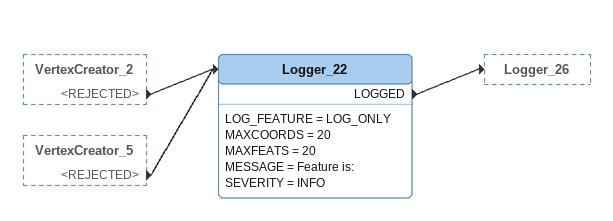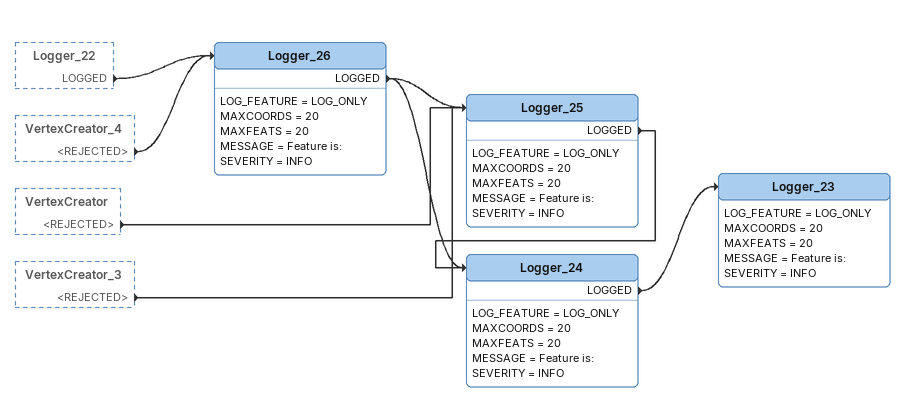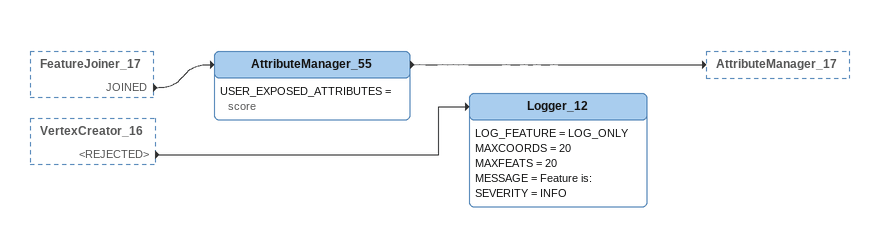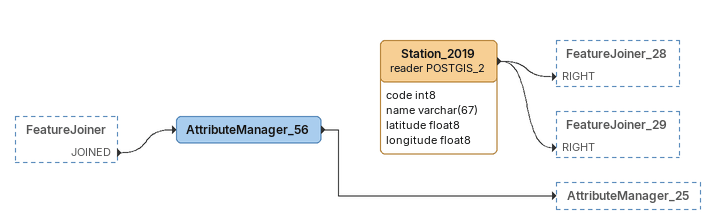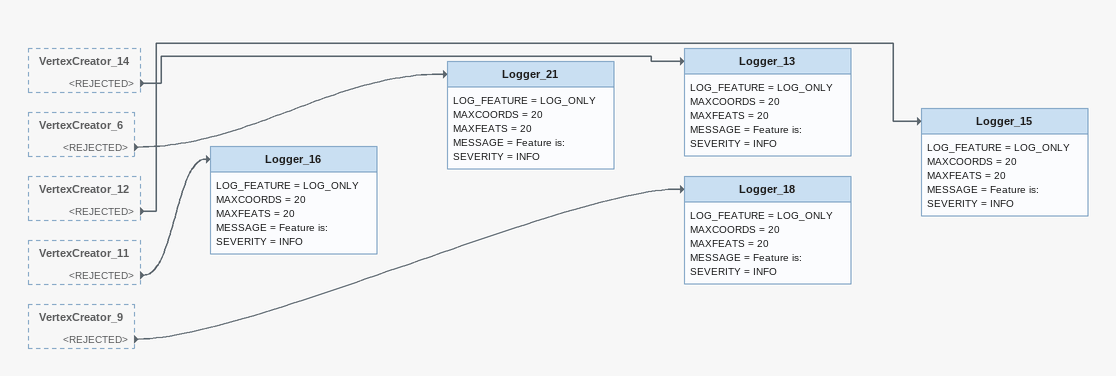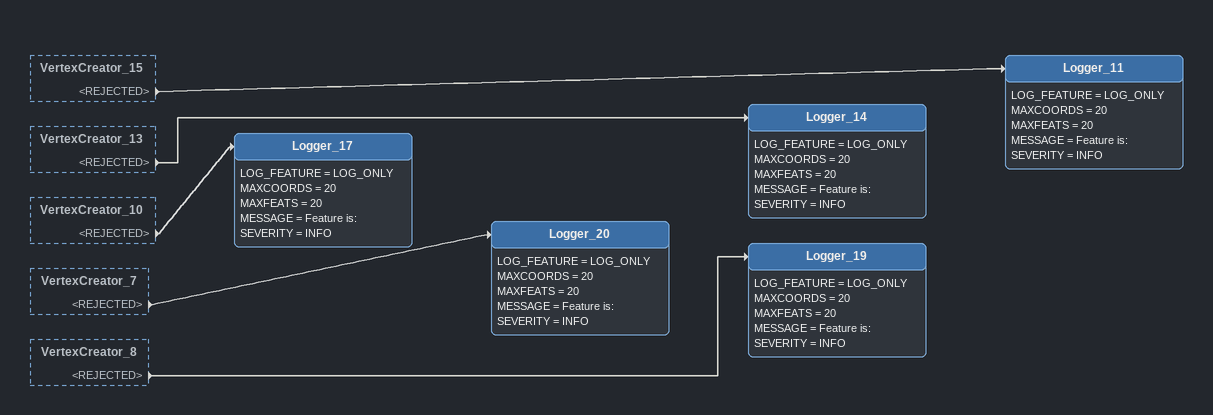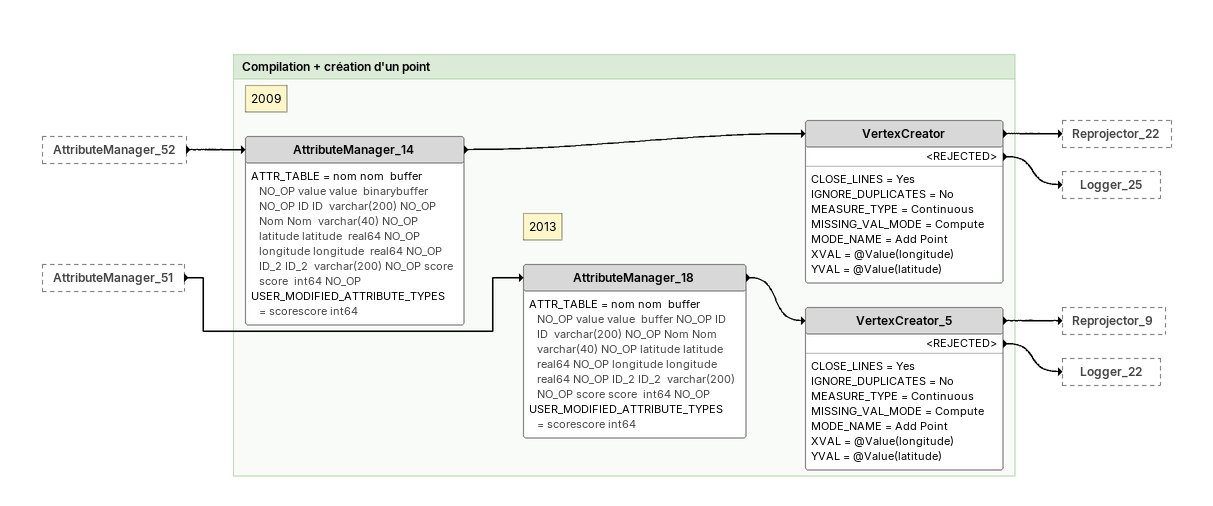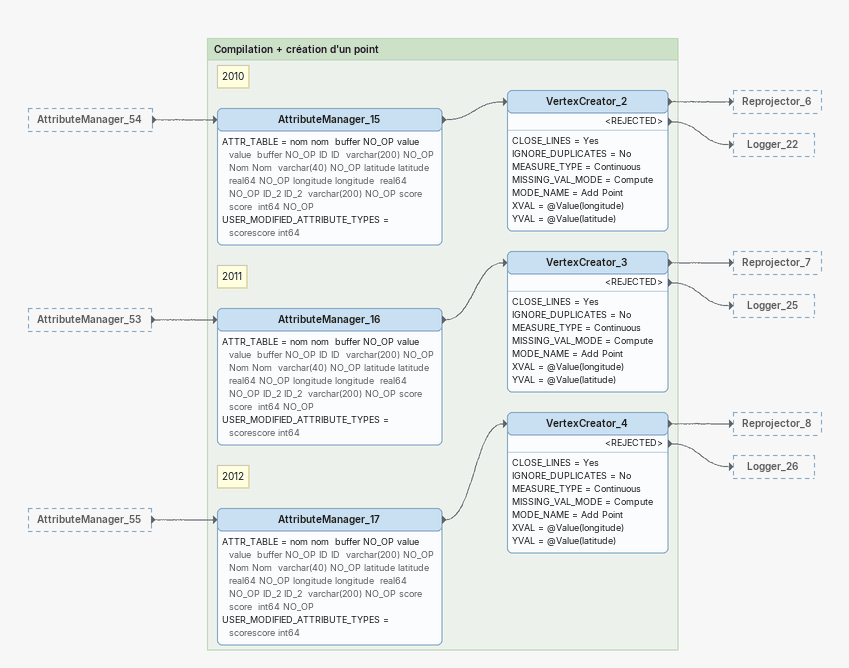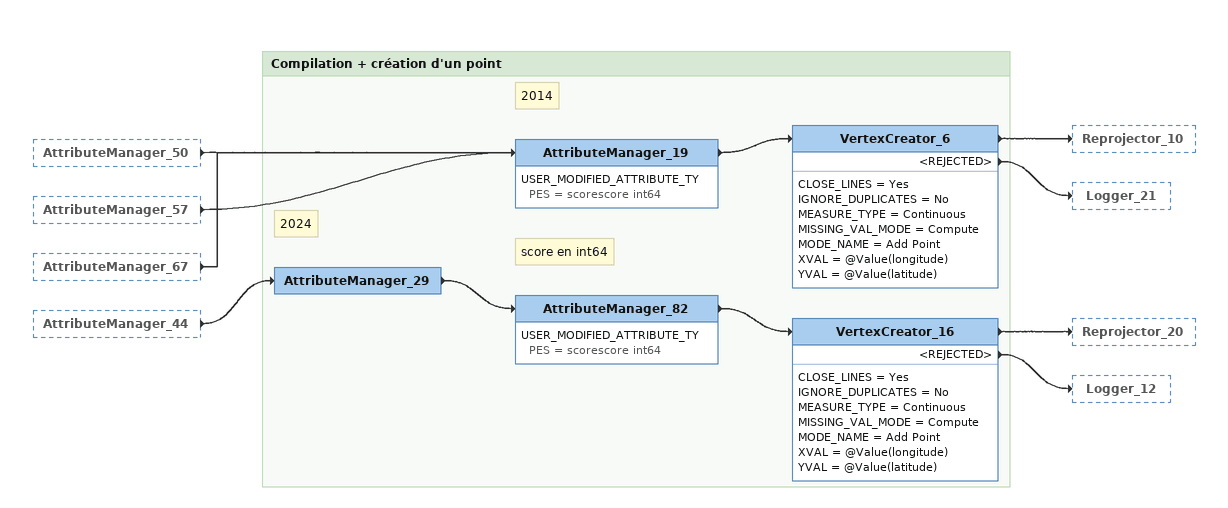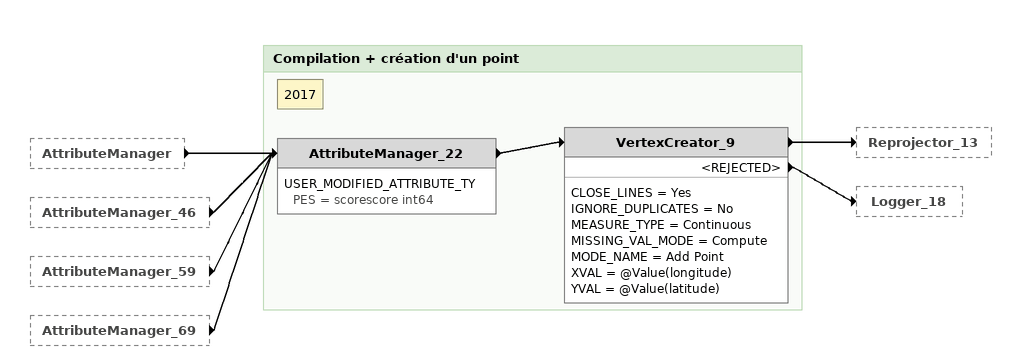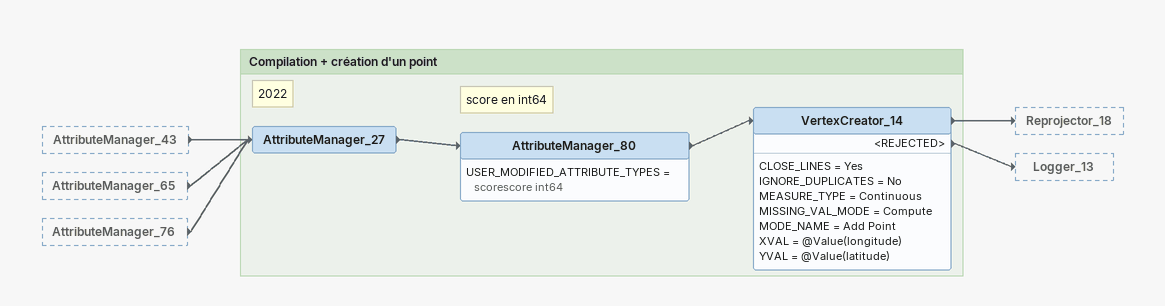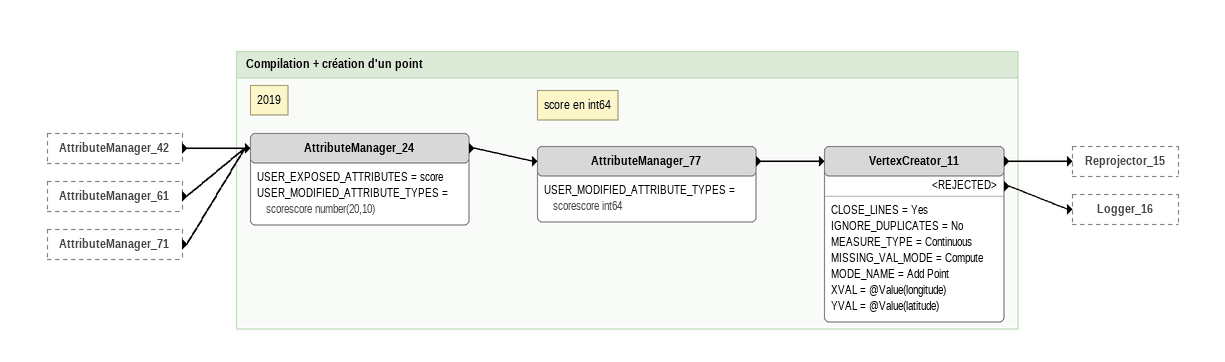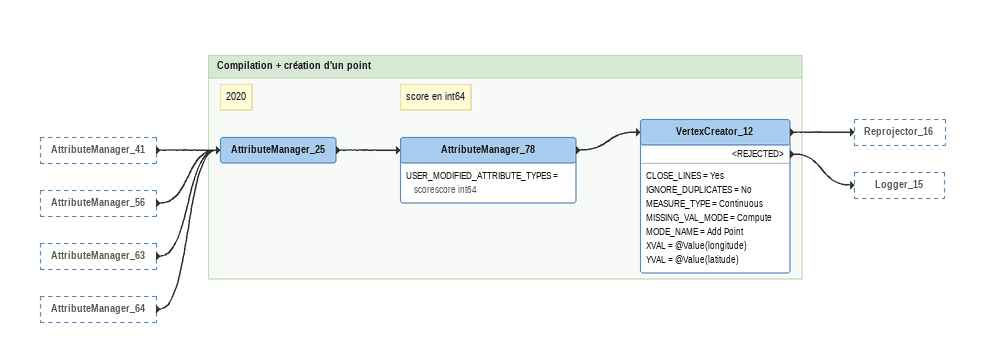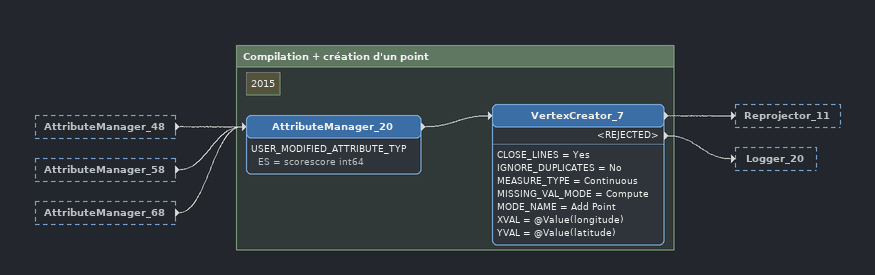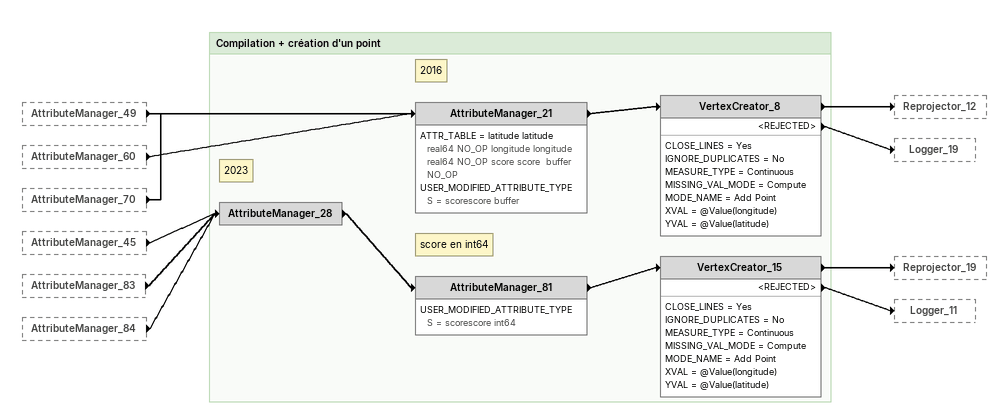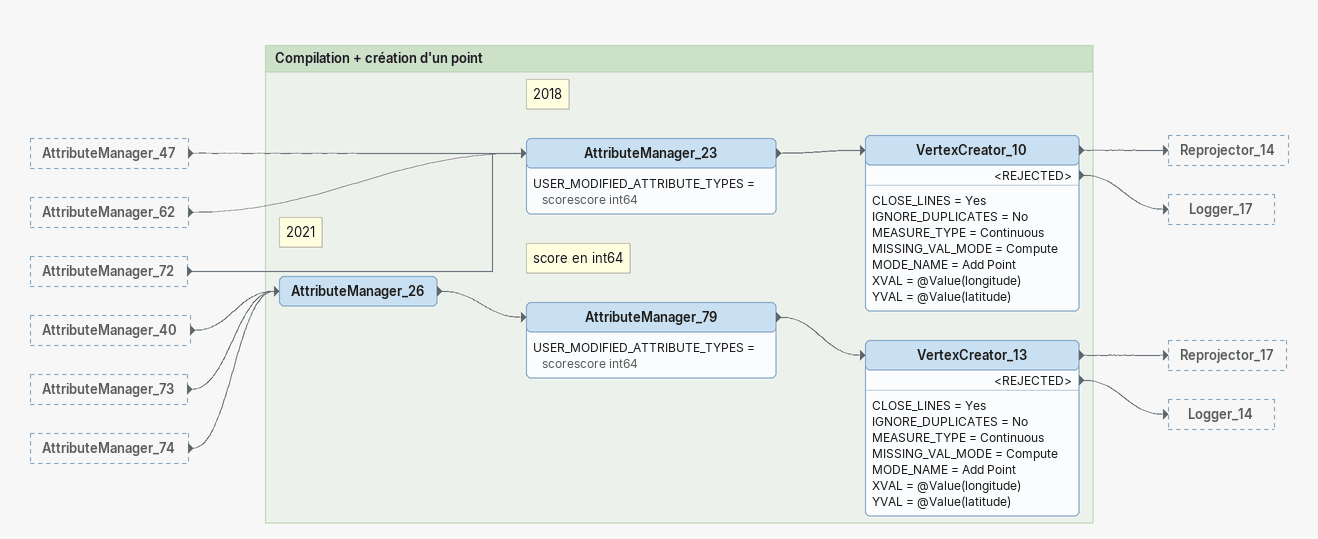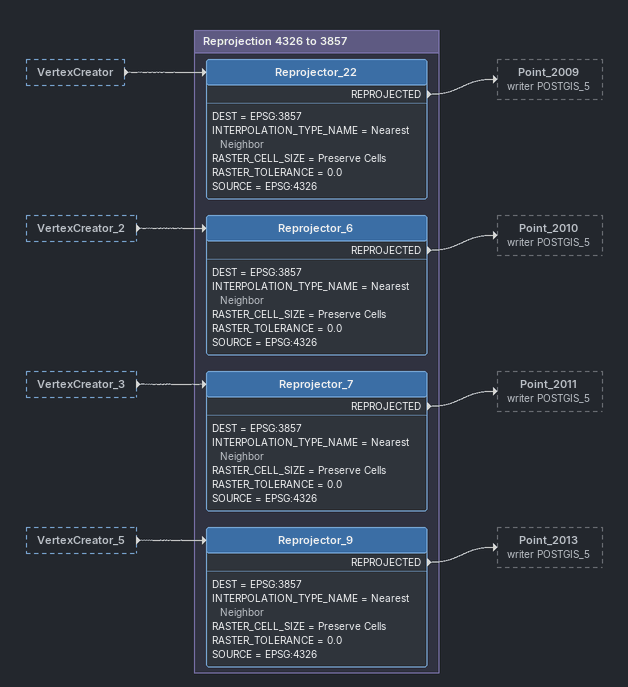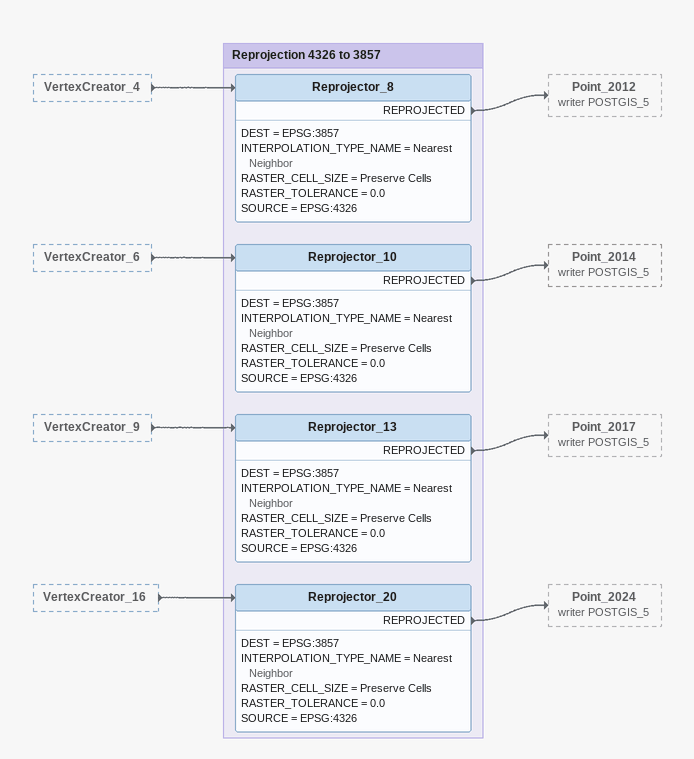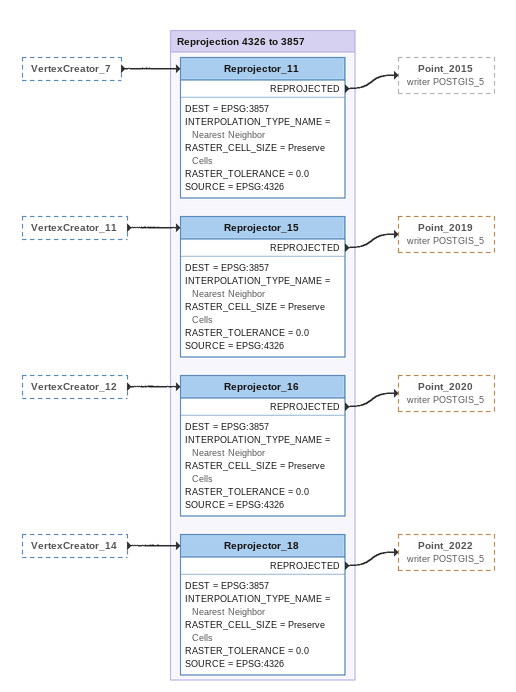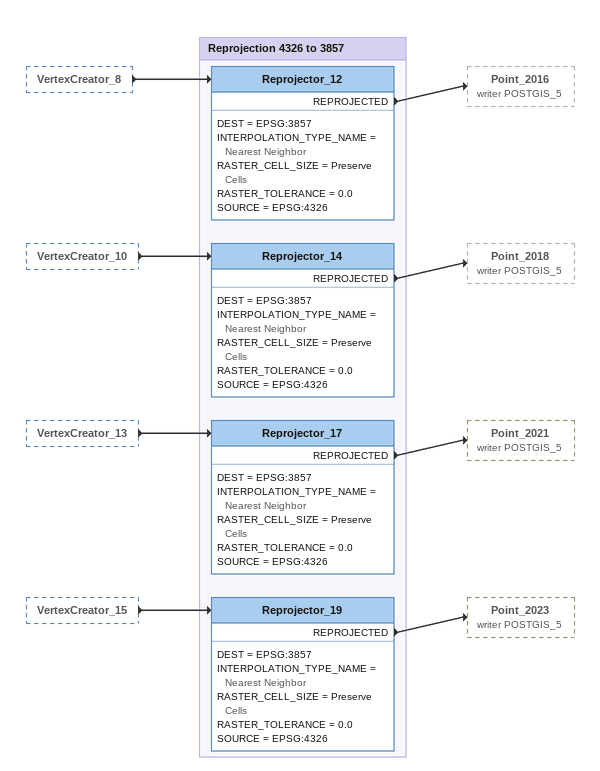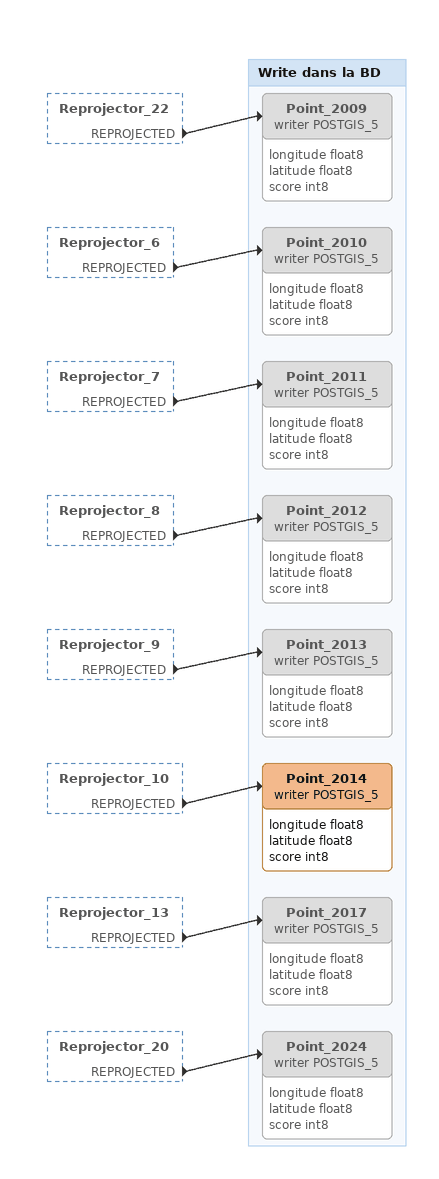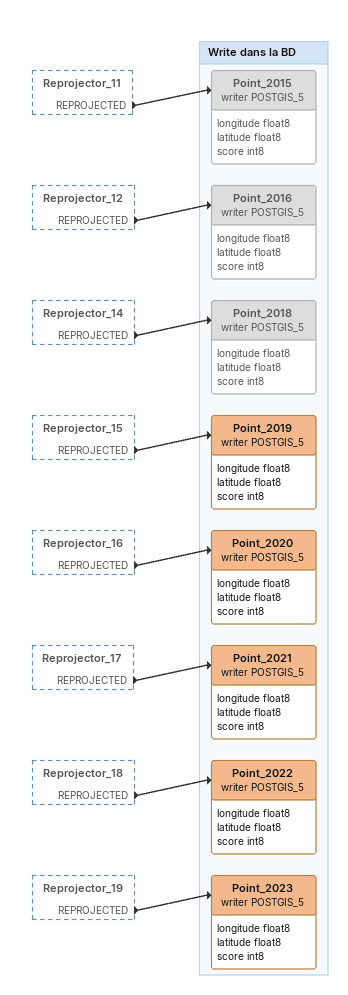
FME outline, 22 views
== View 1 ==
VertexCreator_2 [outside]
    <REJECTED> -> Logger_22
VertexCreator_5 [outside]
    <REJECTED> -> Logger_22
Logger_22
    LOG_FEATURE = LOG_ONLY
    MAXCOORDS = 20
    MAXFEATS = 20
    MESSAGE = Feature is:
    SEVERITY = INFO
    LOGGED -> Logger_26

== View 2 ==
Logger_22 [outside]
    LOGGED -> Logger_26
VertexCreator_4 [outside]
    <REJECTED> -> Logger_26
VertexCreator [outside]
    <REJECTED> -> Logger_25
VertexCreator_3 [outside]
    <REJECTED> -> Logger_25
Logger_26
    LOG_FEATURE = LOG_ONLY
    MAXCOORDS = 20
    MAXFEATS = 20
    MESSAGE = Feature is:
    SEVERITY = INFO
    LOGGED -> Logger_24
    LOGGED -> Logger_25
Logger_25
    LOG_FEATURE = LOG_ONLY
    MAXCOORDS = 20
    MAXFEATS = 20
    MESSAGE = Feature is:
    SEVERITY = INFO
    LOGGED -> Logger_24
Logger_24
    LOG_FEATURE = LOG_ONLY
    MAXCOORDS = 20
    MAXFEATS = 20
    MESSAGE = Feature is:
    SEVERITY = INFO
    LOGGED -> Logger_23
Logger_23
    LOG_FEATURE = LOG_ONLY
    MAXCOORDS = 20
    MAXFEATS = 20
    MESSAGE = Feature is:
    SEVERITY = INFO

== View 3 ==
FeatureJoiner_17 [outside]
    JOINED -> AttributeManager_55
VertexCreator_16 [outside]
    <REJECTED> -> Logger_12
AttributeManager_55
    USER_EXPOSED_ATTRIBUTES = score
    -> AttributeManager_17
Logger_12
    LOG_FEATURE = LOG_ONLY
    MAXCOORDS = 20
    MAXFEATS = 20
    MESSAGE = Feature is:
    SEVERITY = INFO

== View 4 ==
FeatureJoiner [outside]
    JOINED -> AttributeManager_56
AttributeManager_56
    -> AttributeManager_25
Station_2019 (reader POSTGIS_2)
    attributes: code int8, name varchar(67), latitude float8, longitude float8
    -> FeatureJoiner_28 [RIGHT]
    -> FeatureJoiner_29 [RIGHT]

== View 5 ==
VertexCreator_14 [outside]
    <REJECTED> -> Logger_13
VertexCreator_6 [outside]
    <REJECTED> -> Logger_21
VertexCreator_12 [outside]
    <REJECTED> -> Logger_15
VertexCreator_11 [outside]
    <REJECTED> -> Logger_16
VertexCreator_9 [outside]
    <REJECTED> -> Logger_18
Logger_21
    LOG_FEATURE = LOG_ONLY
    MAXCOORDS = 20
    MAXFEATS = 20
    MESSAGE = Feature is:
    SEVERITY = INFO
Logger_18
    LOG_FEATURE = LOG_ONLY
    MAXCOORDS = 20
    MAXFEATS = 20
    MESSAGE = Feature is:
    SEVERITY = INFO
Logger_13
    LOG_FEATURE = LOG_ONLY
    MAXCOORDS = 20
    MAXFEATS = 20
    MESSAGE = Feature is:
    SEVERITY = INFO
Logger_16
    LOG_FEATURE = LOG_ONLY
    MAXCOORDS = 20
    MAXFEATS = 20
    MESSAGE = Feature is:
    SEVERITY = INFO
Logger_15
    LOG_FEATURE = LOG_ONLY
    MAXCOORDS = 20
    MAXFEATS = 20
    MESSAGE = Feature is:
    SEVERITY = INFO

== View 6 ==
VertexCreator_15 [outside]
    <REJECTED> -> Logger_11
VertexCreator_13 [outside]
    <REJECTED> -> Logger_14
VertexCreator_10 [outside]
    <REJECTED> -> Logger_17
VertexCreator_7 [outside]
    <REJECTED> -> Logger_20
VertexCreator_8 [outside]
    <REJECTED> -> Logger_19
Logger_20
    LOG_FEATURE = LOG_ONLY
    MAXCOORDS = 20
    MAXFEATS = 20
    MESSAGE = Feature is:
    SEVERITY = INFO
Logger_19
    LOG_FEATURE = LOG_ONLY
    MAXCOORDS = 20
    MAXFEATS = 20
    MESSAGE = Feature is:
    SEVERITY = INFO
Logger_11
    LOG_FEATURE = LOG_ONLY
    MAXCOORDS = 20
    MAXFEATS = 20
    MESSAGE = Feature is:
    SEVERITY = INFO
Logger_17
    LOG_FEATURE = LOG_ONLY
    MAXCOORDS = 20
    MAXFEATS = 20
    MESSAGE = Feature is:
    SEVERITY = INFO
Logger_14
    LOG_FEATURE = LOG_ONLY
    MAXCOORDS = 20
    MAXFEATS = 20
    MESSAGE = Feature is:
    SEVERITY = INFO

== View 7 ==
AttributeManager_52 [outside]
    -> AttributeManager_14
AttributeManager_51 [outside]
    -> AttributeManager_18

Bookmark: Compilation + création d'un point
Note: 2013
AttributeManager_18
    ATTR_TABLE = nom nom  buffer NO_OP value value  buffer NO_OP ID ID  varchar(200) NO_OP Nom Nom  varchar(40) NO_OP latitude latitude  real64 NO_OP longitude longitude  real64 NO_OP ID_2 ID_2  varchar(200) NO_OP score score  int64 NO_OP
    USER_MODIFIED_ATTRIBUTE_TYPES = scorescore int64
    -> VertexCreator_5
VertexCreator_5
    CLOSE_LINES = Yes
    IGNORE_DUPLICATES = No
    MEASURE_TYPE = Continuous
    MISSING_VAL_MODE = Compute
    MODE_NAME = Add Point
    XVAL = @Value(longitude)
    YVAL = @Value(latitude)
    -> Reprojector_9
    <REJECTED> -> Logger_22
Note: 2009
AttributeManager_14
    ATTR_TABLE = nom nom  buffer NO_OP value value  binarybuffer NO_OP ID ID  varchar(200) NO_OP Nom Nom  varchar(40) NO_OP latitude latitude  real64 NO_OP longitude longitude  real64 NO_OP ID_2 ID_2  varchar(200) NO_OP score score  int64 NO_OP
    USER_MODIFIED_ATTRIBUTE_TYPES = scorescore int64
    -> VertexCreator
VertexCreator
    CLOSE_LINES = Yes
    IGNORE_DUPLICATES = No
    MEASURE_TYPE = Continuous
    MISSING_VAL_MODE = Compute
    MODE_NAME = Add Point
    XVAL = @Value(longitude)
    YVAL = @Value(latitude)
    -> Reprojector_22
    <REJECTED> -> Logger_25

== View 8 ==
AttributeManager_54 [outside]
    -> AttributeManager_15
AttributeManager_53 [outside]
    -> AttributeManager_16
AttributeManager_55 [outside]
    -> AttributeManager_17

Bookmark: Compilation + création d'un point
Note: 2011
AttributeManager_16
    ATTR_TABLE = nom nom  buffer NO_OP value value  buffer NO_OP ID ID  varchar(200) NO_OP Nom Nom  varchar(40) NO_OP latitude latitude  real64 NO_OP longitude longitude  real64 NO_OP ID_2 ID_2  varchar(200) NO_OP score score  int64 NO_OP
    USER_MODIFIED_ATTRIBUTE_TYPES = scorescore int64
    -> VertexCreator_3
VertexCreator_3
    CLOSE_LINES = Yes
    IGNORE_DUPLICATES = No
    MEASURE_TYPE = Continuous
    MISSING_VAL_MODE = Compute
    MODE_NAME = Add Point
    XVAL = @Value(longitude)
    YVAL = @Value(latitude)
    -> Reprojector_7
    <REJECTED> -> Logger_25
Note: 2010
AttributeManager_15
    ATTR_TABLE = nom nom  buffer NO_OP value value  buffer NO_OP ID ID  varchar(200) NO_OP Nom Nom  varchar(40) NO_OP latitude latitude  real64 NO_OP longitude longitude  real64 NO_OP ID_2 ID_2  varchar(200) NO_OP score score  int64 NO_OP
    USER_MODIFIED_ATTRIBUTE_TYPES = scorescore int64
    -> VertexCreator_2
VertexCreator_2
    CLOSE_LINES = Yes
    IGNORE_DUPLICATES = No
    MEASURE_TYPE = Continuous
    MISSING_VAL_MODE = Compute
    MODE_NAME = Add Point
    XVAL = @Value(longitude)
    YVAL = @Value(latitude)
    -> Reprojector_6
    <REJECTED> -> Logger_22
Note: 2012
AttributeManager_17
    ATTR_TABLE = nom nom  buffer NO_OP value value  buffer NO_OP ID ID  varchar(200) NO_OP Nom Nom  varchar(40) NO_OP latitude latitude  real64 NO_OP longitude longitude  real64 NO_OP ID_2 ID_2  varchar(200) NO_OP score score  int64 NO_OP
    USER_MODIFIED_ATTRIBUTE_TYPES = scorescore int64
    -> VertexCreator_4
VertexCreator_4
    CLOSE_LINES = Yes
    IGNORE_DUPLICATES = No
    MEASURE_TYPE = Continuous
    MISSING_VAL_MODE = Compute
    MODE_NAME = Add Point
    XVAL = @Value(longitude)
    YVAL = @Value(latitude)
    -> Reprojector_8
    <REJECTED> -> Logger_26

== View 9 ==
AttributeManager_50 [outside]
    -> AttributeManager_19
AttributeManager_57 [outside]
    -> AttributeManager_19
AttributeManager_67 [outside]
    -> AttributeManager_19
AttributeManager_44 [outside]
    -> AttributeManager_29

Bookmark: Compilation + création d'un point
Note: 2024
AttributeManager_29
    -> AttributeManager_82
Note: score en int64
AttributeManager_82
    USER_MODIFIED_ATTRIBUTE_TYPES = scorescore int64
    -> VertexCreator_16
VertexCreator_16
    CLOSE_LINES = Yes
    IGNORE_DUPLICATES = No
    MEASURE_TYPE = Continuous
    MISSING_VAL_MODE = Compute
    MODE_NAME = Add Point
    XVAL = @Value(longitude)
    YVAL = @Value(latitude)
    -> Reprojector_20
    <REJECTED> -> Logger_12
Note: 2014
AttributeManager_19
    USER_MODIFIED_ATTRIBUTE_TYPES = scorescore int64
    -> VertexCreator_6
VertexCreator_6
    CLOSE_LINES = Yes
    IGNORE_DUPLICATES = No
    MEASURE_TYPE = Continuous
    MISSING_VAL_MODE = Compute
    MODE_NAME = Add Point
    XVAL = @Value(longitude)
    YVAL = @Value(latitude)
    -> Reprojector_10
    <REJECTED> -> Logger_21

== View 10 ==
AttributeManager [outside]
    -> AttributeManager_22
AttributeManager_46 [outside]
    -> AttributeManager_22
AttributeManager_59 [outside]
    -> AttributeManager_22
AttributeManager_69 [outside]
    -> AttributeManager_22

Bookmark: Compilation + création d'un point
Note: 2017
AttributeManager_22
    USER_MODIFIED_ATTRIBUTE_TYPES = scorescore int64
    -> VertexCreator_9
VertexCreator_9
    CLOSE_LINES = Yes
    IGNORE_DUPLICATES = No
    MEASURE_TYPE = Continuous
    MISSING_VAL_MODE = Compute
    MODE_NAME = Add Point
    XVAL = @Value(longitude)
    YVAL = @Value(latitude)
    -> Reprojector_13
    <REJECTED> -> Logger_18

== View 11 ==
AttributeManager_43 [outside]
    -> AttributeManager_27
AttributeManager_65 [outside]
    -> AttributeManager_27
AttributeManager_76 [outside]
    -> AttributeManager_27

Bookmark: Compilation + création d'un point
Note: 2022
AttributeManager_27
    -> AttributeManager_80
Note: score en int64
AttributeManager_80
    USER_MODIFIED_ATTRIBUTE_TYPES = scorescore int64
    -> VertexCreator_14
VertexCreator_14
    CLOSE_LINES = Yes
    IGNORE_DUPLICATES = No
    MEASURE_TYPE = Continuous
    MISSING_VAL_MODE = Compute
    MODE_NAME = Add Point
    XVAL = @Value(longitude)
    YVAL = @Value(latitude)
    -> Reprojector_18
    <REJECTED> -> Logger_13

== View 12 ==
AttributeManager_42 [outside]
    -> AttributeManager_24
AttributeManager_61 [outside]
    -> AttributeManager_24
AttributeManager_71 [outside]
    -> AttributeManager_24

Bookmark: Compilation + création d'un point
Note: 2019
AttributeManager_24
    USER_EXPOSED_ATTRIBUTES = score
    USER_MODIFIED_ATTRIBUTE_TYPES = scorescore number(20,10)
    -> AttributeManager_77
Note: score en int64
AttributeManager_77
    USER_MODIFIED_ATTRIBUTE_TYPES = scorescore int64
    -> VertexCreator_11
VertexCreator_11
    CLOSE_LINES = Yes
    IGNORE_DUPLICATES = No
    MEASURE_TYPE = Continuous
    MISSING_VAL_MODE = Compute
    MODE_NAME = Add Point
    XVAL = @Value(longitude)
    YVAL = @Value(latitude)
    -> Reprojector_15
    <REJECTED> -> Logger_16

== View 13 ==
AttributeManager_41 [outside]
    -> AttributeManager_25
AttributeManager_56 [outside]
    -> AttributeManager_25
AttributeManager_63 [outside]
    -> AttributeManager_25
AttributeManager_64 [outside]
    -> AttributeManager_25

Bookmark: Compilation + création d'un point
Note: 2020
AttributeManager_25
    -> AttributeManager_78
Note: score en int64
AttributeManager_78
    USER_MODIFIED_ATTRIBUTE_TYPES = scorescore int64
    -> VertexCreator_12
VertexCreator_12
    CLOSE_LINES = Yes
    IGNORE_DUPLICATES = No
    MEASURE_TYPE = Continuous
    MISSING_VAL_MODE = Compute
    MODE_NAME = Add Point
    XVAL = @Value(longitude)
    YVAL = @Value(latitude)
    -> Reprojector_16
    <REJECTED> -> Logger_15

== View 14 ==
AttributeManager_48 [outside]
    -> AttributeManager_20
AttributeManager_58 [outside]
    -> AttributeManager_20
AttributeManager_68 [outside]
    -> AttributeManager_20

Bookmark: Compilation + création d'un point
Note: 2015
AttributeManager_20
    USER_MODIFIED_ATTRIBUTE_TYPES = scorescore int64
    -> VertexCreator_7
VertexCreator_7
    CLOSE_LINES = Yes
    IGNORE_DUPLICATES = No
    MEASURE_TYPE = Continuous
    MISSING_VAL_MODE = Compute
    MODE_NAME = Add Point
    XVAL = @Value(longitude)
    YVAL = @Value(latitude)
    -> Reprojector_11
    <REJECTED> -> Logger_20

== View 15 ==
AttributeManager_49 [outside]
    -> AttributeManager_21
AttributeManager_60 [outside]
    -> AttributeManager_21
AttributeManager_70 [outside]
    -> AttributeManager_21
AttributeManager_45 [outside]
    -> AttributeManager_28
AttributeManager_83 [outside]
    -> AttributeManager_28
AttributeManager_84 [outside]
    -> AttributeManager_28

Bookmark: Compilation + création d'un point
Note: 2016
AttributeManager_21
    ATTR_TABLE = latitude latitude  real64 NO_OP longitude longitude  real64 NO_OP score score  buffer NO_OP
    USER_MODIFIED_ATTRIBUTE_TYPES = scorescore buffer
    -> VertexCreator_8
VertexCreator_8
    CLOSE_LINES = Yes
    IGNORE_DUPLICATES = No
    MEASURE_TYPE = Continuous
    MISSING_VAL_MODE = Compute
    MODE_NAME = Add Point
    XVAL = @Value(longitude)
    YVAL = @Value(latitude)
    -> Reprojector_12
    <REJECTED> -> Logger_19
Note: 2023
AttributeManager_28
    -> AttributeManager_81
Note: score en int64
AttributeManager_81
    USER_MODIFIED_ATTRIBUTE_TYPES = scorescore int64
    -> VertexCreator_15
VertexCreator_15
    CLOSE_LINES = Yes
    IGNORE_DUPLICATES = No
    MEASURE_TYPE = Continuous
    MISSING_VAL_MODE = Compute
    MODE_NAME = Add Point
    XVAL = @Value(longitude)
    YVAL = @Value(latitude)
    -> Reprojector_19
    <REJECTED> -> Logger_11

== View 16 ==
AttributeManager_47 [outside]
    -> AttributeManager_23
AttributeManager_62 [outside]
    -> AttributeManager_23
AttributeManager_72 [outside]
    -> AttributeManager_23
AttributeManager_40 [outside]
    -> AttributeManager_26
AttributeManager_73 [outside]
    -> AttributeManager_26
AttributeManager_74 [outside]
    -> AttributeManager_26

Bookmark: Compilation + création d'un point
Note: 2018
AttributeManager_23
    USER_MODIFIED_ATTRIBUTE_TYPES = scorescore int64
    -> VertexCreator_10
VertexCreator_10
    CLOSE_LINES = Yes
    IGNORE_DUPLICATES = No
    MEASURE_TYPE = Continuous
    MISSING_VAL_MODE = Compute
    MODE_NAME = Add Point
    XVAL = @Value(longitude)
    YVAL = @Value(latitude)
    -> Reprojector_14
    <REJECTED> -> Logger_17
Note: 2021
AttributeManager_26
    -> AttributeManager_79
Note: score en int64
AttributeManager_79
    USER_MODIFIED_ATTRIBUTE_TYPES = scorescore int64
    -> VertexCreator_13
VertexCreator_13
    CLOSE_LINES = Yes
    IGNORE_DUPLICATES = No
    MEASURE_TYPE = Continuous
    MISSING_VAL_MODE = Compute
    MODE_NAME = Add Point
    XVAL = @Value(longitude)
    YVAL = @Value(latitude)
    -> Reprojector_17
    <REJECTED> -> Logger_14

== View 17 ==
VertexCreator [outside]
    -> Reprojector_22
VertexCreator_2 [outside]
    -> Reprojector_6
VertexCreator_3 [outside]
    -> Reprojector_7
VertexCreator_5 [outside]
    -> Reprojector_9

Bookmark: Reprojection 4326 to 3857
Reprojector_9
    DEST = EPSG:3857
    INTERPOLATION_TYPE_NAME = Nearest Neighbor
    RASTER_CELL_SIZE = Preserve Cells
    RASTER_TOLERANCE = 0.0
    SOURCE = EPSG:4326
    REPROJECTED -> Point_2013 (writer POSTGIS_5)
Reprojector_22
    DEST = EPSG:3857
    INTERPOLATION_TYPE_NAME = Nearest Neighbor
    RASTER_CELL_SIZE = Preserve Cells
    RASTER_TOLERANCE = 0.0
    SOURCE = EPSG:4326
    REPROJECTED -> Point_2009 (writer POSTGIS_5)
Reprojector_7
    DEST = EPSG:3857
    INTERPOLATION_TYPE_NAME = Nearest Neighbor
    RASTER_CELL_SIZE = Preserve Cells
    RASTER_TOLERANCE = 0.0
    SOURCE = EPSG:4326
    REPROJECTED -> Point_2011 (writer POSTGIS_5)
Reprojector_6
    DEST = EPSG:3857
    INTERPOLATION_TYPE_NAME = Nearest Neighbor
    RASTER_CELL_SIZE = Preserve Cells
    RASTER_TOLERANCE = 0.0
    SOURCE = EPSG:4326
    REPROJECTED -> Point_2010 (writer POSTGIS_5)

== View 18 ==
VertexCreator_4 [outside]
    -> Reprojector_8
VertexCreator_6 [outside]
    -> Reprojector_10
VertexCreator_9 [outside]
    -> Reprojector_13
VertexCreator_16 [outside]
    -> Reprojector_20

Bookmark: Reprojection 4326 to 3857
Reprojector_8
    DEST = EPSG:3857
    INTERPOLATION_TYPE_NAME = Nearest Neighbor
    RASTER_CELL_SIZE = Preserve Cells
    RASTER_TOLERANCE = 0.0
    SOURCE = EPSG:4326
    REPROJECTED -> Point_2012 (writer POSTGIS_5)
Reprojector_20
    DEST = EPSG:3857
    INTERPOLATION_TYPE_NAME = Nearest Neighbor
    RASTER_CELL_SIZE = Preserve Cells
    RASTER_TOLERANCE = 0.0
    SOURCE = EPSG:4326
    REPROJECTED -> Point_2024 (writer POSTGIS_5)
Reprojector_10
    DEST = EPSG:3857
    INTERPOLATION_TYPE_NAME = Nearest Neighbor
    RASTER_CELL_SIZE = Preserve Cells
    RASTER_TOLERANCE = 0.0
    SOURCE = EPSG:4326
    REPROJECTED -> Point_2014 (writer POSTGIS_5)
Reprojector_13
    DEST = EPSG:3857
    INTERPOLATION_TYPE_NAME = Nearest Neighbor
    RASTER_CELL_SIZE = Preserve Cells
    RASTER_TOLERANCE = 0.0
    SOURCE = EPSG:4326
    REPROJECTED -> Point_2017 (writer POSTGIS_5)

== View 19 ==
VertexCreator_7 [outside]
    -> Reprojector_11
VertexCreator_11 [outside]
    -> Reprojector_15
VertexCreator_12 [outside]
    -> Reprojector_16
VertexCreator_14 [outside]
    -> Reprojector_18

Bookmark: Reprojection 4326 to 3857
Reprojector_18
    DEST = EPSG:3857
    INTERPOLATION_TYPE_NAME = Nearest Neighbor
    RASTER_CELL_SIZE = Preserve Cells
    RASTER_TOLERANCE = 0.0
    SOURCE = EPSG:4326
    REPROJECTED -> Point_2022 (writer POSTGIS_5)
Reprojector_15
    DEST = EPSG:3857
    INTERPOLATION_TYPE_NAME = Nearest Neighbor
    RASTER_CELL_SIZE = Preserve Cells
    RASTER_TOLERANCE = 0.0
    SOURCE = EPSG:4326
    REPROJECTED -> Point_2019 (writer POSTGIS_5)
Reprojector_16
    DEST = EPSG:3857
    INTERPOLATION_TYPE_NAME = Nearest Neighbor
    RASTER_CELL_SIZE = Preserve Cells
    RASTER_TOLERANCE = 0.0
    SOURCE = EPSG:4326
    REPROJECTED -> Point_2020 (writer POSTGIS_5)
Reprojector_11
    DEST = EPSG:3857
    INTERPOLATION_TYPE_NAME = Nearest Neighbor
    RASTER_CELL_SIZE = Preserve Cells
    RASTER_TOLERANCE = 0.0
    SOURCE = EPSG:4326
    REPROJECTED -> Point_2015 (writer POSTGIS_5)

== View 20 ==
VertexCreator_8 [outside]
    -> Reprojector_12
VertexCreator_10 [outside]
    -> Reprojector_14
VertexCreator_13 [outside]
    -> Reprojector_17
VertexCreator_15 [outside]
    -> Reprojector_19

Bookmark: Reprojection 4326 to 3857
Reprojector_12
    DEST = EPSG:3857
    INTERPOLATION_TYPE_NAME = Nearest Neighbor
    RASTER_CELL_SIZE = Preserve Cells
    RASTER_TOLERANCE = 0.0
    SOURCE = EPSG:4326
    REPROJECTED -> Point_2016 (writer POSTGIS_5)
Reprojector_19
    DEST = EPSG:3857
    INTERPOLATION_TYPE_NAME = Nearest Neighbor
    RASTER_CELL_SIZE = Preserve Cells
    RASTER_TOLERANCE = 0.0
    SOURCE = EPSG:4326
    REPROJECTED -> Point_2023 (writer POSTGIS_5)
Reprojector_14
    DEST = EPSG:3857
    INTERPOLATION_TYPE_NAME = Nearest Neighbor
    RASTER_CELL_SIZE = Preserve Cells
    RASTER_TOLERANCE = 0.0
    SOURCE = EPSG:4326
    REPROJECTED -> Point_2018 (writer POSTGIS_5)
Reprojector_17
    DEST = EPSG:3857
    INTERPOLATION_TYPE_NAME = Nearest Neighbor
    RASTER_CELL_SIZE = Preserve Cells
    RASTER_TOLERANCE = 0.0
    SOURCE = EPSG:4326
    REPROJECTED -> Point_2021 (writer POSTGIS_5)

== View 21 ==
Reprojector_22 [outside]
    REPROJECTED -> Point_2009 (writer POSTGIS_5)
Reprojector_6 [outside]
    REPROJECTED -> Point_2010 (writer POSTGIS_5)
Reprojector_7 [outside]
    REPROJECTED -> Point_2011 (writer POSTGIS_5)
Reprojector_8 [outside]
    REPROJECTED -> Point_2012 (writer POSTGIS_5)
Reprojector_9 [outside]
    REPROJECTED -> Point_2013 (writer POSTGIS_5)
Reprojector_10 [outside]
    REPROJECTED -> Point_2014 (writer POSTGIS_5)
Reprojector_13 [outside]
    REPROJECTED -> Point_2017 (writer POSTGIS_5)
Reprojector_20 [outside]
    REPROJECTED -> Point_2024 (writer POSTGIS_5)

Bookmark: Write dans la BD
Point_2013 (writer POSTGIS_5) [off]
    attributes: longitude float8, latitude float8, score int8
Point_2009 (writer POSTGIS_5) [off]
    attributes: longitude float8, latitude float8, score int8
Point_2011 (writer POSTGIS_5) [off]
    attributes: longitude float8, latitude float8, score int8
Point_2010 (writer POSTGIS_5) [off]
    attributes: longitude float8, latitude float8, score int8
Point_2012 (writer POSTGIS_5) [off]
    attributes: longitude float8, latitude float8, score int8
Point_2024 (writer POSTGIS_5) [off]
    attributes: longitude float8, latitude float8, score int8
Point_2014 (writer POSTGIS_5)
    attributes: longitude float8, latitude float8, score int8
Point_2017 (writer POSTGIS_5) [off]
    attributes: longitude float8, latitude float8, score int8

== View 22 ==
Reprojector_11 [outside]
    REPROJECTED -> Point_2015 (writer POSTGIS_5)
Reprojector_12 [outside]
    REPROJECTED -> Point_2016 (writer POSTGIS_5)
Reprojector_14 [outside]
    REPROJECTED -> Point_2018 (writer POSTGIS_5)
Reprojector_15 [outside]
    REPROJECTED -> Point_2019 (writer POSTGIS_5)
Reprojector_16 [outside]
    REPROJECTED -> Point_2020 (writer POSTGIS_5)
Reprojector_17 [outside]
    REPROJECTED -> Point_2021 (writer POSTGIS_5)
Reprojector_18 [outside]
    REPROJECTED -> Point_2022 (writer POSTGIS_5)
Reprojector_19 [outside]
    REPROJECTED -> Point_2023 (writer POSTGIS_5)

Bookmark: Write dans la BD
Point_2022 (writer POSTGIS_5)
    attributes: longitude float8, latitude float8, score int8
Point_2019 (writer POSTGIS_5)
    attributes: longitude float8, latitude float8, score int8
Point_2020 (writer POSTGIS_5)
    attributes: longitude float8, latitude float8, score int8
Point_2015 (writer POSTGIS_5) [off]
    attributes: longitude float8, latitude float8, score int8
Point_2016 (writer POSTGIS_5) [off]
    attributes: longitude float8, latitude float8, score int8
Point_2023 (writer POSTGIS_5)
    attributes: longitude float8, latitude float8, score int8
Point_2018 (writer POSTGIS_5) [off]
    attributes: longitude float8, latitude float8, score int8
Point_2021 (writer POSTGIS_5)
    attributes: longitude float8, latitude float8, score int8
